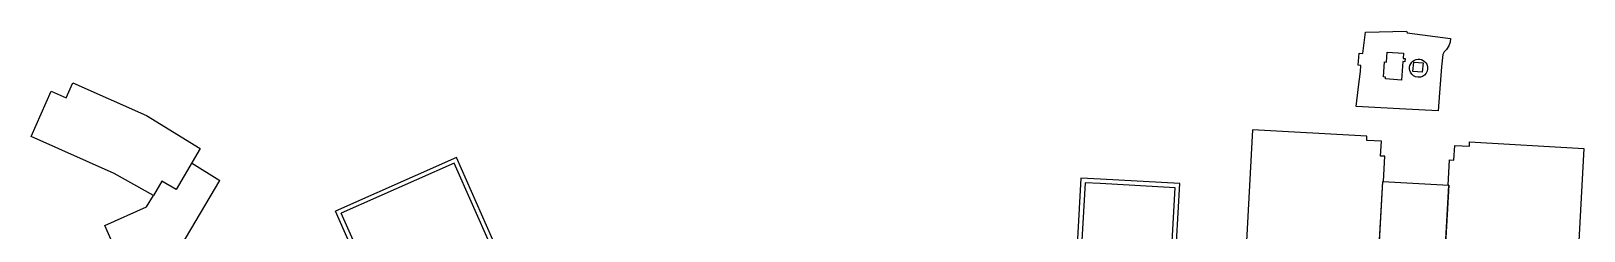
# Model space of a CAD drawing. Header units: inches. Extents: x -78213 to 209803, y -34177 to 209932.
# Drawn here: x 51956 to 85779, y 112359 to 116711 of the extents above; entities that cross this region are included whole.
import ezdxf

# ---------------------------------------------------------------- set-up
doc = ezdxf.new("R2010")
doc.units = ezdxf.units.IN
doc.header["$LTSCALE"] = 1200
doc.header["$MEASUREMENT"] = 0
for name, color, linetype in [('a-below', 1, 'Continuous'), ('a-screen-50', 77, 'Continuous'), ('a-site-bldg', 3, 'Continuous'), ('a-site-greenroof-richelle', 74, 'Continuous')]:
    doc.layers.add(name, color=color, linetype=linetype)

msp = doc.modelspace()

# ---------------------------------------------------------------- linework, layer by layer
at = {"layer": 'a-below'}
for p, q in [((55454, 113839), (56066, 113458)), ((61219, 113960), (58586, 112792)), ((62095, 111986), (61219, 113960)), ((55228, 112034), (56066, 113458)), ((54473, 112880), (54622, 113133)), ((53563, 112476), (54473, 112880)), ((59463, 110818), (58586, 112792)), ((54001, 111489), (53563, 112476))]:
    msp.add_line(p, q, dxfattribs=at)
at = {"layer": 'a-below', "flags": 128}
msp.add_lwpolyline([(81842, 116115), (81884, 116112), (81879, 116042), (81836, 116045), (81805, 115645), (81455, 115672), (81458, 115710), (81413, 115714), (81438, 116038), (81479, 116035), (81496, 116255), (81850, 116228), (81842, 116115)], close=True, dxfattribs=at)
msp.add_lwpolyline([(82000, 115814, -1), (82354, 115989, -1), (82000, 115814)], format="xyb", close=True, dxfattribs=at)
msp.add_lwpolyline([(82259, 115816), (82055, 115833), (82073, 116035), (82276, 116017), (82259, 115816)], dxfattribs=at)
at = {"layer": 'a-below'}
for points in [[(78427, 112138), (79868, 112057), (79869, 112071), (81317, 111990), (81398, 113437), (81412, 113437), (81443, 113984), (81349, 113989), (81367, 114311), (81047, 114329), (81052, 114422), (78563, 114562)], [(85643, 111733), (84202, 111814), (84203, 111828), (82755, 111909), (82836, 113357), (82822, 113358), (82853, 113905), (82947, 113900), (82965, 114221), (83285, 114203), (83290, 114297), (85779, 114157)], [(74607, 109677), (76763, 109556), (76978, 113390), (75248, 113487), (74822, 113511)], [(81162, 109224), (81398, 113437), (82836, 113357), (82600, 109144)]]:
    msp.add_lwpolyline(points, close=True, dxfattribs=at)
at = {"layer": 'a-screen-50', "flags": 128}
for points in [[(80909, 115832), (80923, 115962), (80861, 115970), (80886, 116229), (80963, 116223), (81018, 116687), (81916, 116711), (81932, 116671), (82870, 116547), (82866, 116473), (82840, 116389), (82784, 116312), (82734, 116261), (82706, 116202), (82675, 115935)], [(80869, 115497), (80909, 115832)], [(82675, 115935), (82631, 115369)], [(82631, 115369), (82601, 114977), (81759, 115017), (80818, 115070), (80869, 115497)]]:
    msp.add_lwpolyline(points, dxfattribs=at)
at = {"layer": 'a-site-bldg'}
msp.add_lwpolyline([(54622, 113133), (53764, 113613), (51956, 114414), (52393, 115401), (52723, 115255), (52868, 115585), (54468, 114876), (55641, 114157), (55113, 113260), (54804, 113442), (54622, 113133)], dxfattribs=at)
at = {"layer": 'a-site-greenroof-richelle'}
for p, q in [((61170, 113834), (58713, 112743)), ((61968, 112035), (61170, 113834)), ((59512, 110944), (58713, 112743))]:
    msp.add_line(p, q, dxfattribs=at)
msp.add_lwpolyline([(74708, 109767), (76673, 109657), (76877, 113299), (75243, 113391), (74912, 113409)], close=True, dxfattribs=at)

doc.saveas('drawing.dxf')
